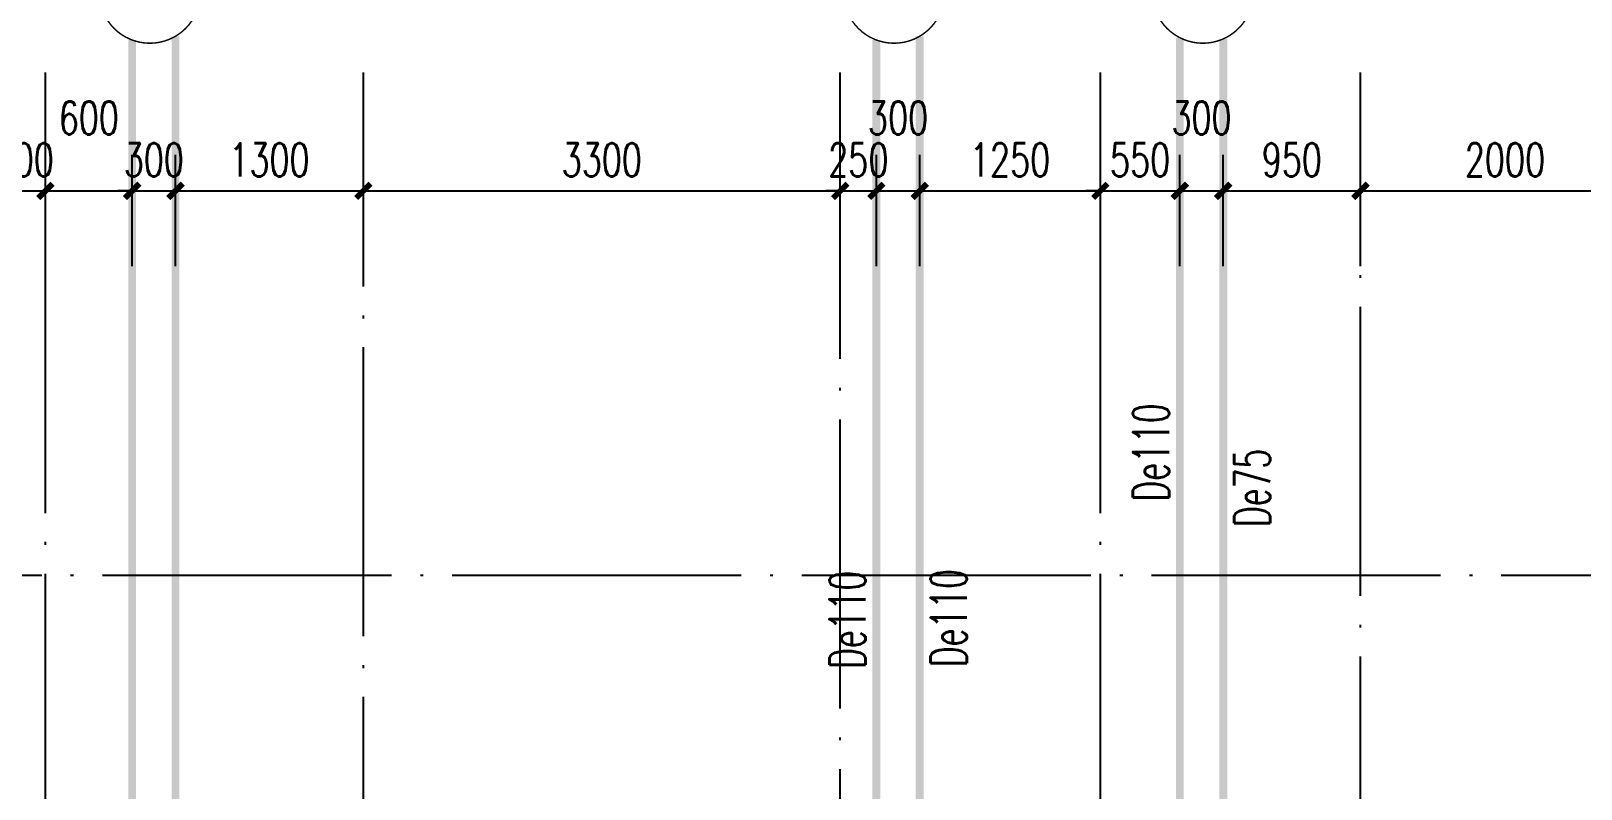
# Model space of a CAD drawing. Extents: x -287580 to -53108, y -522338 to -82629.
# Drawn here: x -226309 to -215583, y -332393 to -327146 of the extents above; entities that cross this region are included whole.
import ezdxf

# ---------------------------------------------------------------- set-up
doc = ezdxf.new("R2010")
doc.units = 0
doc.header["$LTSCALE"] = 1000
doc.header["$MEASUREMENT"] = 0
doc.linetypes.add('DASH', pattern=[0.35, 0.25, -0.1])
doc.linetypes.add('DOTE', pattern=[2.42, 2, -0.2, 0.02, -0.2])
for name, color, linetype in [('AXIS', 3, 'Continuous'), ('DOTE', 99, 'Continuous'), ('PIPE-污水', 2, 'Continuous'), ('TEXT_污水', 4, 'Continuous'), ('TWT_DIM', 3, 'Continuous'), ('TWT_IDEN', 3, 'Continuous')]:
    doc.layers.add(name, color=color, linetype=linetype)
doc.styles.add('_TCH_DIM_T3', font='SIMPLEX', dxfattribs={"width": 0.705882, "bigfont": 'GBCBIG'})
doc.styles.add('_TWT_PIPEDN', font='SIMPLEX', dxfattribs={"width": 0.8, "height": 2.5, "bigfont": 'HZTXT'})
doc.dimstyles.new('_TCH_ARCH&&100', dxfattribs={"dimtxt": 297.5, "dimasz": 100, "dimexe": 250, "dimexo": 300, "dimgap": 100, "dimtad": 1, "dimdec": 0, "dimzin": 0, "dimdsep": 46, "dimtxsty": '_TCH_DIM_T3', "dimblk": 'ARCHTICK', "dimcen": 0.09, "dimclrt": 7, "dimazin": 2, "dimtfac": 1, "dimtdec": 0, "dimtix": 1, "dimtmove": 2, "dimatfit": 3, "dimfxl": 0, "dimtolj": 1, "dimtzin": 0, "dimarcsym": 0})
doc.dimstyles.new('_TWT_ARCH&&100', dxfattribs={"dimtxt": 229.5, "dimasz": 100, "dimexe": 250, "dimexo": 300, "dimgap": 100, "dimtad": 1, "dimdec": 0, "dimzin": 0, "dimdsep": 46, "dimtxsty": '_TCH_DIM_T3', "dimblk": 'ARCHTICK', "dimcen": 0.09, "dimclrd": 4, "dimclre": 4, "dimclrt": 4, "dimazin": 2, "dimtfac": 1, "dimtdec": 0, "dimtix": 1, "dimtmove": 2, "dimatfit": 3, "dimfxl": 0, "dimtolj": 1, "dimtzin": 0, "dimarcsym": 0})

# ---------------------------------------------------------------- blocks, each defined once
blk = doc.blocks.new('_ArchTick')
at = {"color": 0, "linetype": 'ByBlock', "const_width": 0.4}
blk.add_lwpolyline([(-0.5, -0.5), (0.5, 0.5)], dxfattribs=at)
blk = doc.blocks.new('*D612')
at = {"layer": 'AXIS', "color": 0, "lineweight": -2}
for p, q in [((-256409, -327035), (-256409, -324659)), ((-196309, -327035), (-196309, -324659)), ((-256409, -324909), (-196309, -324909))]:
    blk.add_line(p, q, dxfattribs=at)
at = {"layer": 'Defpoints', "color": 0}
for p in [(-196309, -324909), (-256409, -327335), (-196309, -327335)]:
    blk.add_point(p, dxfattribs=at)
at = {"layer": 'AXIS', "color": 0, "lineweight": -2, "xscale": 100, "yscale": 100, "zscale": 100, "rotation": 180}
blk.add_blockref('_ArchTick', (-256409, -324909), dxfattribs=at)
at = {"layer": 'AXIS', "color": 0, "lineweight": -2, "xscale": 100, "yscale": 100, "zscale": 100}
blk.add_blockref('_ArchTick', (-196309, -324909), dxfattribs=at)
at = {"layer": 'AXIS', "color": 7, "insert": (-226359, -324661), "char_height": 297.5, "attachment_point": 5, "style": '_TCH_DIM_T3'}
blk.add_mtext('\\A1;60100', dxfattribs=at)
blk = doc.blocks.new('*D829')
at = {"layer": 'Defpoints', "color": 0}
for p in [(-226209, -328253), (-226509, -329075), (-226209, -329075)]:
    blk.add_point(p, dxfattribs=at)
at = {"layer": 'TWT_DIM', "color": 4, "lineweight": -2}
for p, q in [((-226509, -328775), (-226509, -328003)), ((-226209, -328775), (-226209, -328003)), ((-226509, -328253), (-226609, -328253)), ((-226509, -328253), (-226209, -328253)), ((-226209, -328253), (-226109, -328253))]:
    blk.add_line(p, q, dxfattribs=at)
at = {"layer": 'TWT_DIM', "color": 4, "lineweight": -2, "xscale": 100, "yscale": 100, "zscale": 100}
blk.add_blockref('_ArchTick', (-226509, -328253), dxfattribs=at)
at = {"layer": 'TWT_DIM', "color": 4, "lineweight": -2, "xscale": 100, "yscale": 100, "zscale": 100, "rotation": 180}
blk.add_blockref('_ArchTick', (-226209, -328253), dxfattribs=at)
at = {"layer": 'TWT_DIM', "color": 4, "insert": (-226359, -328038), "char_height": 229.5, "attachment_point": 5, "style": '_TCH_DIM_T3'}
blk.add_mtext('\\A1;300', dxfattribs=at)
blk = doc.blocks.new('*D830')
at = {"layer": 'Defpoints', "color": 0}
for p in [(-225609, -328253), (-226209, -329075), (-225609, -329075)]:
    blk.add_point(p, dxfattribs=at)
at = {"layer": 'TWT_DIM', "color": 4, "lineweight": -2}
for p, q in [((-226209, -328775), (-226209, -328003)), ((-225609, -328775), (-225609, -328003)), ((-226209, -328253), (-225609, -328253))]:
    blk.add_line(p, q, dxfattribs=at)
at = {"layer": 'TWT_DIM', "color": 4, "lineweight": -2, "xscale": 100, "yscale": 100, "zscale": 100, "rotation": 180}
blk.add_blockref('_ArchTick', (-226209, -328253), dxfattribs=at)
at = {"layer": 'TWT_DIM', "color": 4, "lineweight": -2, "xscale": 100, "yscale": 100, "zscale": 100}
blk.add_blockref('_ArchTick', (-225609, -328253), dxfattribs=at)
at = {"layer": 'TWT_DIM', "color": 4, "insert": (-225909, -327748), "char_height": 229.5, "attachment_point": 5, "style": '_TCH_DIM_T3'}
blk.add_mtext('\\A1;600', dxfattribs=at)
blk = doc.blocks.new('*D831')
at = {"layer": 'Defpoints', "color": 0}
for p in [(-225309, -328253), (-225609, -329075), (-225309, -329075)]:
    blk.add_point(p, dxfattribs=at)
at = {"layer": 'TWT_DIM', "color": 4, "lineweight": -2}
for p, q in [((-225609, -328775), (-225609, -328003)), ((-225309, -328775), (-225309, -328003)), ((-225609, -328253), (-225709, -328253)), ((-225609, -328253), (-225309, -328253)), ((-225309, -328253), (-225209, -328253))]:
    blk.add_line(p, q, dxfattribs=at)
at = {"layer": 'TWT_DIM', "color": 4, "lineweight": -2, "xscale": 100, "yscale": 100, "zscale": 100}
blk.add_blockref('_ArchTick', (-225609, -328253), dxfattribs=at)
at = {"layer": 'TWT_DIM', "color": 4, "lineweight": -2, "xscale": 100, "yscale": 100, "zscale": 100, "rotation": 180}
blk.add_blockref('_ArchTick', (-225309, -328253), dxfattribs=at)
at = {"layer": 'TWT_DIM', "color": 4, "insert": (-225459, -328038), "char_height": 229.5, "attachment_point": 5, "style": '_TCH_DIM_T3'}
blk.add_mtext('\\A1;300', dxfattribs=at)
blk = doc.blocks.new('*D832')
at = {"layer": 'Defpoints', "color": 0}
for p in [(-224009, -328253), (-225309, -329075), (-224009, -329075)]:
    blk.add_point(p, dxfattribs=at)
at = {"layer": 'TWT_DIM', "color": 4, "lineweight": -2}
for p, q in [((-225309, -328775), (-225309, -328003)), ((-224009, -328775), (-224009, -328003)), ((-225309, -328253), (-224009, -328253))]:
    blk.add_line(p, q, dxfattribs=at)
at = {"layer": 'TWT_DIM', "color": 4, "lineweight": -2, "xscale": 100, "yscale": 100, "zscale": 100, "rotation": 180}
blk.add_blockref('_ArchTick', (-225309, -328253), dxfattribs=at)
at = {"layer": 'TWT_DIM', "color": 4, "lineweight": -2, "xscale": 100, "yscale": 100, "zscale": 100}
blk.add_blockref('_ArchTick', (-224009, -328253), dxfattribs=at)
at = {"layer": 'TWT_DIM', "color": 4, "insert": (-224659, -328038), "char_height": 229.5, "attachment_point": 5, "style": '_TCH_DIM_T3'}
blk.add_mtext('\\A1;1300', dxfattribs=at)
blk = doc.blocks.new('*D833')
at = {"layer": 'Defpoints', "color": 0}
for p in [(-220709, -328253), (-224009, -329075), (-220709, -329075)]:
    blk.add_point(p, dxfattribs=at)
at = {"layer": 'TWT_DIM', "color": 4, "lineweight": -2}
for p, q in [((-224009, -328775), (-224009, -328003)), ((-220709, -328775), (-220709, -328003)), ((-224009, -328253), (-220709, -328253))]:
    blk.add_line(p, q, dxfattribs=at)
at = {"layer": 'TWT_DIM', "color": 4, "lineweight": -2, "xscale": 100, "yscale": 100, "zscale": 100, "rotation": 180}
blk.add_blockref('_ArchTick', (-224009, -328253), dxfattribs=at)
at = {"layer": 'TWT_DIM', "color": 4, "lineweight": -2, "xscale": 100, "yscale": 100, "zscale": 100}
blk.add_blockref('_ArchTick', (-220709, -328253), dxfattribs=at)
at = {"layer": 'TWT_DIM', "color": 4, "insert": (-222359, -328038), "char_height": 229.5, "attachment_point": 5, "style": '_TCH_DIM_T3'}
blk.add_mtext('\\A1;3300', dxfattribs=at)
blk = doc.blocks.new('*D834')
at = {"layer": 'Defpoints', "color": 0}
for p in [(-220459, -328253), (-220709, -329075), (-220459, -329075)]:
    blk.add_point(p, dxfattribs=at)
at = {"layer": 'TWT_DIM', "color": 4, "lineweight": -2}
for p, q in [((-220709, -328775), (-220709, -328003)), ((-220459, -328775), (-220459, -328003)), ((-220709, -328253), (-220809, -328253)), ((-220709, -328253), (-220459, -328253)), ((-220459, -328253), (-220359, -328253))]:
    blk.add_line(p, q, dxfattribs=at)
at = {"layer": 'TWT_DIM', "color": 4, "lineweight": -2, "xscale": 100, "yscale": 100, "zscale": 100}
blk.add_blockref('_ArchTick', (-220709, -328253), dxfattribs=at)
at = {"layer": 'TWT_DIM', "color": 4, "lineweight": -2, "xscale": 100, "yscale": 100, "zscale": 100, "rotation": 180}
blk.add_blockref('_ArchTick', (-220459, -328253), dxfattribs=at)
at = {"layer": 'TWT_DIM', "color": 4, "insert": (-220584, -328038), "char_height": 229.5, "attachment_point": 5, "style": '_TCH_DIM_T3'}
blk.add_mtext('\\A1;250', dxfattribs=at)
blk = doc.blocks.new('*D835')
at = {"layer": 'Defpoints', "color": 0}
for p in [(-220159, -328253), (-220459, -329075), (-220159, -329075)]:
    blk.add_point(p, dxfattribs=at)
at = {"layer": 'TWT_DIM', "color": 4, "lineweight": -2}
for p, q in [((-220459, -328775), (-220459, -328003)), ((-220159, -328775), (-220159, -328003)), ((-220459, -328253), (-220159, -328253))]:
    blk.add_line(p, q, dxfattribs=at)
at = {"layer": 'TWT_DIM', "color": 4, "lineweight": -2, "xscale": 100, "yscale": 100, "zscale": 100, "rotation": 180}
blk.add_blockref('_ArchTick', (-220459, -328253), dxfattribs=at)
at = {"layer": 'TWT_DIM', "color": 4, "lineweight": -2, "xscale": 100, "yscale": 100, "zscale": 100}
blk.add_blockref('_ArchTick', (-220159, -328253), dxfattribs=at)
at = {"layer": 'TWT_DIM', "color": 4, "insert": (-220309, -327748), "char_height": 229.5, "attachment_point": 5, "style": '_TCH_DIM_T3'}
blk.add_mtext('\\A1;300', dxfattribs=at)
blk = doc.blocks.new('*D836')
at = {"layer": 'Defpoints', "color": 0}
for p in [(-218909, -328253), (-220159, -329075), (-218909, -329075)]:
    blk.add_point(p, dxfattribs=at)
at = {"layer": 'TWT_DIM', "color": 4, "lineweight": -2}
for p, q in [((-220159, -328775), (-220159, -328003)), ((-218909, -328775), (-218909, -328003)), ((-220159, -328253), (-218909, -328253))]:
    blk.add_line(p, q, dxfattribs=at)
at = {"layer": 'TWT_DIM', "color": 4, "lineweight": -2, "xscale": 100, "yscale": 100, "zscale": 100, "rotation": 180}
blk.add_blockref('_ArchTick', (-220159, -328253), dxfattribs=at)
at = {"layer": 'TWT_DIM', "color": 4, "lineweight": -2, "xscale": 100, "yscale": 100, "zscale": 100}
blk.add_blockref('_ArchTick', (-218909, -328253), dxfattribs=at)
at = {"layer": 'TWT_DIM', "color": 4, "insert": (-219534, -328038), "char_height": 229.5, "attachment_point": 5, "style": '_TCH_DIM_T3'}
blk.add_mtext('\\A1;1250', dxfattribs=at)
blk = doc.blocks.new('*D837')
at = {"layer": 'Defpoints', "color": 0}
for p in [(-218359, -328253), (-218909, -329075), (-218359, -329075)]:
    blk.add_point(p, dxfattribs=at)
at = {"layer": 'TWT_DIM', "color": 4, "lineweight": -2}
for p, q in [((-218909, -328775), (-218909, -328003)), ((-218359, -328775), (-218359, -328003)), ((-218909, -328253), (-219009, -328253)), ((-218909, -328253), (-218359, -328253)), ((-218359, -328253), (-218259, -328253))]:
    blk.add_line(p, q, dxfattribs=at)
at = {"layer": 'TWT_DIM', "color": 4, "lineweight": -2, "xscale": 100, "yscale": 100, "zscale": 100}
blk.add_blockref('_ArchTick', (-218909, -328253), dxfattribs=at)
at = {"layer": 'TWT_DIM', "color": 4, "lineweight": -2, "xscale": 100, "yscale": 100, "zscale": 100, "rotation": 180}
blk.add_blockref('_ArchTick', (-218359, -328253), dxfattribs=at)
at = {"layer": 'TWT_DIM', "color": 4, "insert": (-218634, -328038), "char_height": 229.5, "attachment_point": 5, "style": '_TCH_DIM_T3'}
blk.add_mtext('\\A1;550', dxfattribs=at)
blk = doc.blocks.new('*D838')
at = {"layer": 'Defpoints', "color": 0}
for p in [(-218059, -328253), (-218359, -329075), (-218059, -329075)]:
    blk.add_point(p, dxfattribs=at)
at = {"layer": 'TWT_DIM', "color": 4, "lineweight": -2}
for p, q in [((-218359, -328775), (-218359, -328003)), ((-218059, -328775), (-218059, -328003)), ((-218359, -328253), (-218059, -328253))]:
    blk.add_line(p, q, dxfattribs=at)
at = {"layer": 'TWT_DIM', "color": 4, "lineweight": -2, "xscale": 100, "yscale": 100, "zscale": 100, "rotation": 180}
blk.add_blockref('_ArchTick', (-218359, -328253), dxfattribs=at)
at = {"layer": 'TWT_DIM', "color": 4, "lineweight": -2, "xscale": 100, "yscale": 100, "zscale": 100}
blk.add_blockref('_ArchTick', (-218059, -328253), dxfattribs=at)
at = {"layer": 'TWT_DIM', "color": 4, "insert": (-218209, -327748), "char_height": 229.5, "attachment_point": 5, "style": '_TCH_DIM_T3'}
blk.add_mtext('\\A1;300', dxfattribs=at)
blk = doc.blocks.new('*D839')
at = {"layer": 'Defpoints', "color": 0}
for p in [(-217109, -328253), (-218059, -329075), (-217109, -329075)]:
    blk.add_point(p, dxfattribs=at)
at = {"layer": 'TWT_DIM', "color": 4, "lineweight": -2}
for p, q in [((-218059, -328775), (-218059, -328003)), ((-217109, -328775), (-217109, -328003)), ((-218059, -328253), (-217109, -328253))]:
    blk.add_line(p, q, dxfattribs=at)
at = {"layer": 'TWT_DIM', "color": 4, "lineweight": -2, "xscale": 100, "yscale": 100, "zscale": 100, "rotation": 180}
blk.add_blockref('_ArchTick', (-218059, -328253), dxfattribs=at)
at = {"layer": 'TWT_DIM', "color": 4, "lineweight": -2, "xscale": 100, "yscale": 100, "zscale": 100}
blk.add_blockref('_ArchTick', (-217109, -328253), dxfattribs=at)
at = {"layer": 'TWT_DIM', "color": 4, "insert": (-217584, -328038), "char_height": 229.5, "attachment_point": 5, "style": '_TCH_DIM_T3'}
blk.add_mtext('\\A1;950', dxfattribs=at)
blk = doc.blocks.new('*D840')
at = {"layer": 'Defpoints', "color": 0}
for p in [(-215109, -328253), (-217109, -329075), (-215109, -329075)]:
    blk.add_point(p, dxfattribs=at)
at = {"layer": 'TWT_DIM', "color": 4, "lineweight": -2}
for p, q in [((-217109, -328775), (-217109, -328003)), ((-215109, -328775), (-215109, -328003)), ((-217109, -328253), (-215109, -328253))]:
    blk.add_line(p, q, dxfattribs=at)
at = {"layer": 'TWT_DIM', "color": 4, "lineweight": -2, "xscale": 100, "yscale": 100, "zscale": 100, "rotation": 180}
blk.add_blockref('_ArchTick', (-217109, -328253), dxfattribs=at)
at = {"layer": 'TWT_DIM', "color": 4, "lineweight": -2, "xscale": 100, "yscale": 100, "zscale": 100}
blk.add_blockref('_ArchTick', (-215109, -328253), dxfattribs=at)
at = {"layer": 'TWT_DIM', "color": 4, "insert": (-216109, -328038), "char_height": 229.5, "attachment_point": 5, "style": '_TCH_DIM_T3'}
blk.add_mtext('\\A1;2000', dxfattribs=at)

msp = doc.modelspace()

# ---------------------------------------------------------------- linework, layer by layer
at = {"layer": 'DOTE', "linetype": 'DOTE'}
for p, q in [((-226208.8, -347422.5), (-226208.8, -327434.6)), ((-224008.8, -341015.6), (-224008.8, -327434.6)), ((-220708.8, -341515.6), (-220708.8, -327434.6)), ((-218908.8, -347422.5), (-218908.8, -327434.6)), ((-217108.8, -338315.6), (-217108.8, -327434.6)), ((-194774.4, -330915.6), (-257009.5, -330915.6))]:
    msp.add_line(p, q, dxfattribs=at)
at = {"layer": 'PIPE-污水', "linetype": 'DASH', "const_width": 55}
for points in [[(-225608.8, -327208.9), (-225608.8, -338539)], [(-225308.8, -327182.7), (-225308.8, -338525.4)], [(-220458.8, -335210.6), (-220458.8, -327208.9)], [(-220158.8, -335213.5), (-220158.8, -327182.7)], [(-218358.8, -332965.6), (-218358.8, -327192.9)], [(-218058.8, -333402.3), (-218058.8, -327201.3)]]:
    msp.add_lwpolyline(points, dxfattribs=at)
at = {"layer": 'TWT_IDEN', "const_width": 10}
for points in [[(-225136.3, -326881, 1), (-225836.3, -326881, 1)], [(-219986.3, -326881, 1), (-220686.3, -326881, 1)], [(-217850, -326881, 1), (-218550, -326881, 1)]]:
    msp.add_lwpolyline(points, format="xyb", close=True, dxfattribs=at)

# ---------------------------------------------------------------- texts
at = {"layer": 'TEXT_污水', "linetype": 'DASH', "style": '_TWT_PIPEDN', "width": 0.64}
for s, p in [('De110', (-218433.8, -330403.1)), ('De75', (-217733.8, -330579.9)), ('De110', (-219833.8, -331549.4)), ('De110', (-220533.8, -331561))]:
    msp.add_text(s, height=250, rotation=90, dxfattribs=at).set_placement(p)

# ---------------------------------------------------------------- dimensions: what is measured, and where the dimension line sits
at = {"layer": 'AXIS'}
dim = msp.add_aligned_dim(p1=(-256408.8, -327335), p2=(-196308.8, -327335), distance=2425.6, dimstyle='_TCH_ARCH&&100', dxfattribs=at)
dim.commit()
dim.dimension.update_dxf_attribs({"geometry": '*D612', "text_midpoint": (-226358.8, -324660.6)})
at = {"layer": 'TWT_DIM'}
for base, p1, p2, picture, middle in [((-225608.8, -328253), (-226208.8, -329075), (-225608.8, -329075), '*D830', (-225908.8, -327748)), ((-220158.8, -328253), (-220458.8, -329075), (-220158.8, -329075), '*D835', (-220308.8, -327748)), ((-218058.8, -328253), (-218358.8, -329075), (-218058.8, -329075), '*D838', (-218208.8, -327748))]:
    dim = msp.add_linear_dim(base=base, p1=p1, p2=p2, angle=0, dimstyle='_TWT_ARCH&&100', dxfattribs=at)
    dim.commit()
    dim.dimension.update_dxf_attribs({"geometry": picture, "text_midpoint": middle, "dimtype": 129})
for p1, p2, picture, middle in [((-226508.8, -329075), (-226208.8, -329075), '*D829', (-226358.8, -328038.2)), ((-225608.8, -329075), (-225308.8, -329075), '*D831', (-225458.8, -328038.2)), ((-225308.8, -329075), (-224008.8, -329075), '*D832', (-224658.8, -328038.2)), ((-224008.8, -329075), (-220708.8, -329075), '*D833', (-222358.8, -328038.2)), ((-220708.8, -329075), (-220458.8, -329075), '*D834', (-220583.8, -328038.2)), ((-220158.8, -329075), (-218908.8, -329075), '*D836', (-219533.8, -328038.2)), ((-218908.8, -329075), (-218358.8, -329075), '*D837', (-218633.8, -328038.2)), ((-218058.8, -329075), (-217108.8, -329075), '*D839', (-217583.8, -328038.2)), ((-217108.8, -329075), (-215108.8, -329075), '*D840', (-216108.8, -328038.2))]:
    dim = msp.add_aligned_dim(p1=p1, p2=p2, distance=822, dimstyle='_TWT_ARCH&&100', dxfattribs=at)
    dim.commit()
    dim.dimension.update_dxf_attribs({"geometry": picture, "text_midpoint": middle})

doc.saveas('drawing.dxf')
